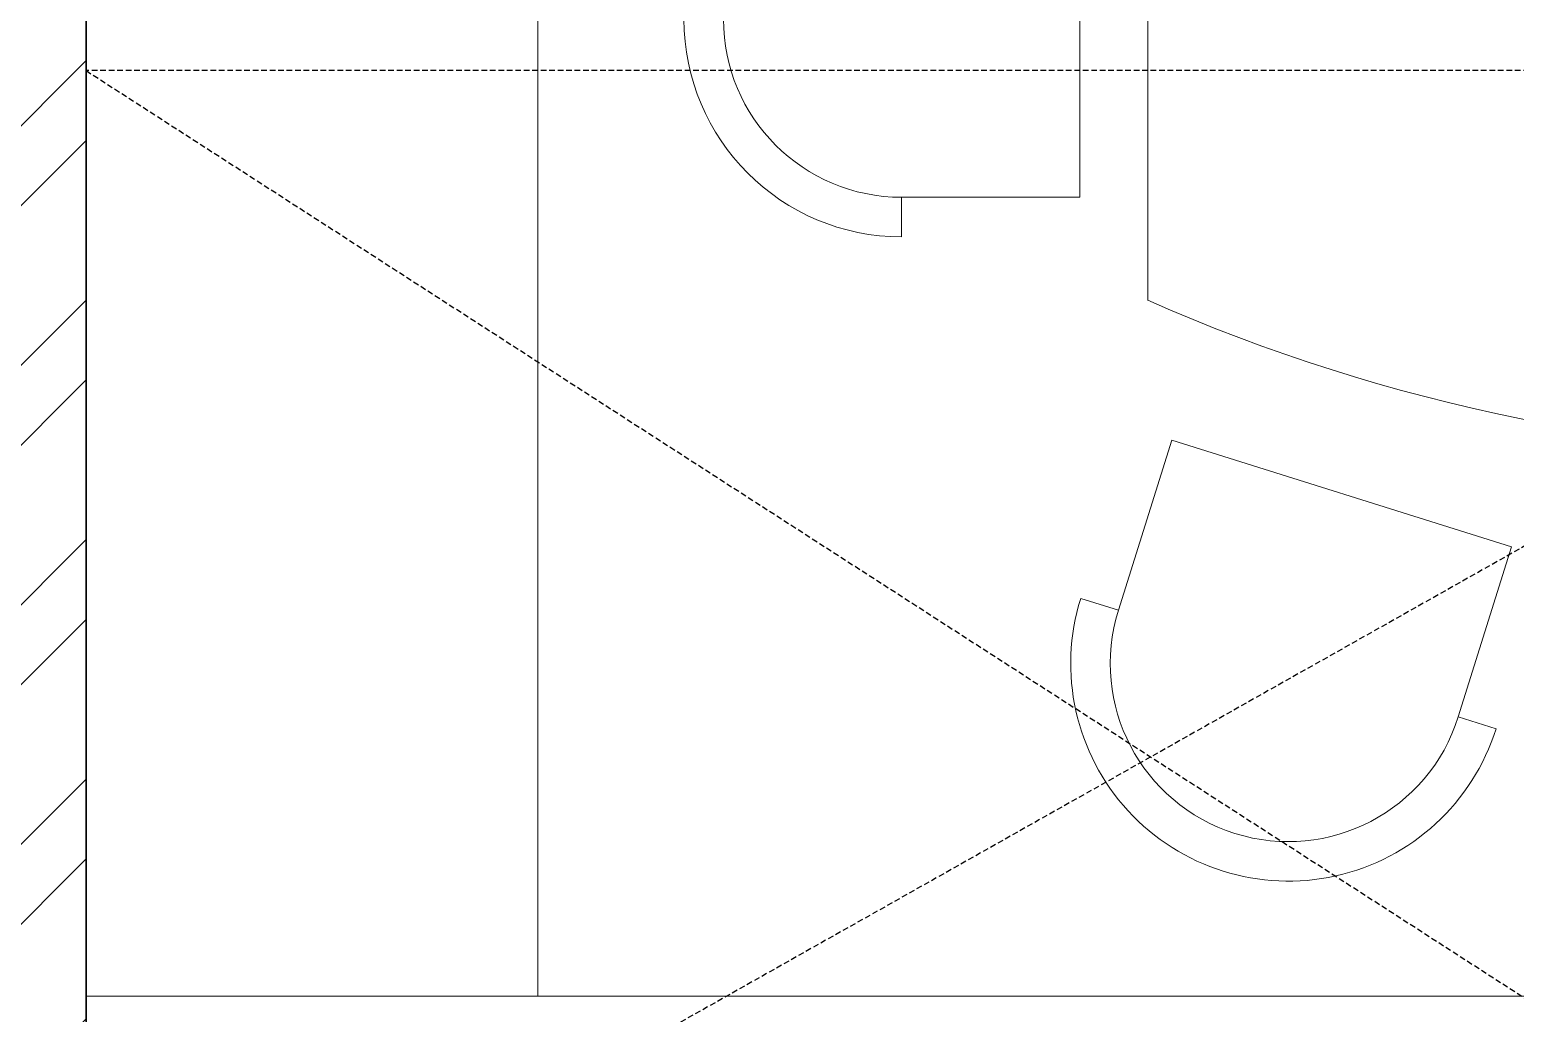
# Model space of a CAD drawing. Header units: inches. Extents: x 130993 to 274375, y -5108 to 103559.
# Drawn here: x 149316 to 149381.8, y 61080 to 61123.5 of the extents above; entities that cross this region are included whole.
import ezdxf

# ---------------------------------------------------------------- set-up
doc = ezdxf.new("R2010")
doc.units = ezdxf.units.IN
doc.header["$MEASUREMENT"] = 0
doc.linetypes.add('DASHED2', pattern=[0.375, 0.25, -0.125])
doc.layers.add('A-HATCH', color=7, linetype='Continuous')
for name, color, linetype, lineweight in [('FURNITURE', 31, 'Continuous', 13), ('Stairs', 134, 'Continuous', 25), ('Wall-Section', 6, 'Continuous', 35)]:
    doc.layers.add(name, color=color, linetype=linetype, lineweight=lineweight)

# ---------------------------------------------------------------- blocks, each defined once
blk = doc.blocks.new('8 Person Rec 02')
blk.add_line((297.8, 2221.1), (-316.2, 2221.1))
for points in [[(200.3, 2498), (244.8, 2498, 1), (-244.8, 2498), (-200.3, 2498)], [(-664.7, 2254.2), (-651.4, 2296.6, 1), (-798, 1829.6), (-784.7, 1872.1)]]:
    blk.add_lwpolyline(points, format="xyb")
for points in [[(-200.3, 2498, -1), (200.3, 2498), (200.3, 2297.7), (-200.3, 2297.7)], [(-664.7, 2254.2, 1), (-784.7, 1872.1), (-593.6, 1812.1), (-473.6, 2194.2)]]:
    blk.add_lwpolyline(points, format="xyb", close=True)
blk.add_arc((1542.6, 1400.3), 2031.9, 156.1737, 205.4598)

msp = doc.modelspace()

# ---------------------------------------------------------------- hatches: boundary and pattern name
at = {"layer": 'A-HATCH'}
h = msp.add_hatch(dxfattribs=at)
h.set_pattern_fill('ANSI32', color=256, scale=20)
h.set_pattern_definition([(45, (149803.6255, 61140.596), (-5.3033, 5.3033), []), (45, (149807.161, 61140.596), (-5.3033, 5.3033), [])])
h.paths.add_polyline_path([(149262.498, 61062.228), (149262.498, 61058.341), (149248.498, 61058.341), (149419.498, 61044.548), (149419.498, 61049.565), (149318.498, 61057.711), (149318.498, 61199.712), (149338.498, 61199.712), (149338.498, 61204.712), (149313.498, 61204.712), (149313.498, 61156.712), (149289.498, 61156.712), (149289.498, 61151.712), (149313.498, 61151.712), (149313.498, 61091.712), (149286.498, 61091.712), (149286.498, 61086.712), (149313.498, 61086.712), (149313.498, 61058.115)])

# ---------------------------------------------------------------- linework, layer by layer
at = {"layer": 'FURNITURE'}
msp.add_line((149338.498, 61080.724), (149338.498, 61163.712), dxfattribs=at)
msp.add_lwpolyline([(149435.498, 61060.548), (149435.498, 61069.724, 0.414214), (149424.498, 61080.724), (149318.498, 61080.724)], format="xyb", dxfattribs=at)
at = {"layer": 'Stairs', "linetype": 'DASHED2'}
for p, q in [((149318.498, 61121.712), (149419.498, 61056.587)), ((149419.498, 61121.712), (149318.498, 61064.734))]:
    msp.add_line(p, q, dxfattribs=at)
msp.add_lwpolyline([(149419.498, 61058.548), (149419.498, 61121.712), (149318.498, 61121.712)], dxfattribs=at)
at = {"layer": 'Wall-Section'}
msp.add_line((149318.498, 61057.711), (149318.498, 61199.712), dxfattribs=at)

# ---------------------------------------------------------------- block references
at = {"layer": 'FURNITURE', "xscale": 0.03937007873901166, "yscale": 0.03937007873901166, "zscale": 0.03937007874015748, "rotation": 90}
msp.add_blockref('8 Person Rec 02', (149452.945, 61123.989), dxfattribs=at)

doc.saveas('drawing.dxf')
